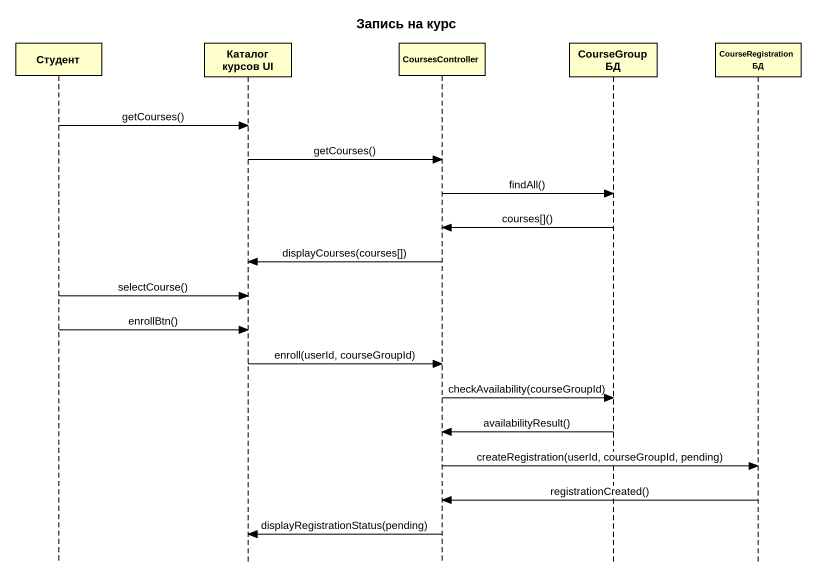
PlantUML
@startuml
title Запись на курс
hide footbox
participant Студент
participant "Каталог курсов UI" as Каталог_курсов_UI
participant CoursesController
participant "CourseGroup БД" as CourseGroup_БД
participant "CourseRegistration БД" as CourseRegistration_БД

Студент -> Каталог_курсов_UI : getCourses()
Каталог_курсов_UI -> CoursesController : getCourses()
CoursesController -> CourseGroup_БД : findAll()
CourseGroup_БД -> CoursesController : courses[]()
CoursesController -> Каталог_курсов_UI : displayCourses(courses[])
Студент -> Каталог_курсов_UI : selectCourse()
Студент -> Каталог_курсов_UI : enrollBtn()
Каталог_курсов_UI -> CoursesController : enroll(userId, courseGroupId)
CoursesController -> CourseGroup_БД : checkAvailability(courseGroupId)
CourseGroup_БД -> CoursesController : availabilityResult()
CoursesController -> CourseRegistration_БД : createRegistration(userId, courseGroupId, pending)
CourseRegistration_БД -> CoursesController : registrationCreated()
CoursesController -> Каталог_курсов_UI : displayRegistrationStatus(pending)
@enduml
